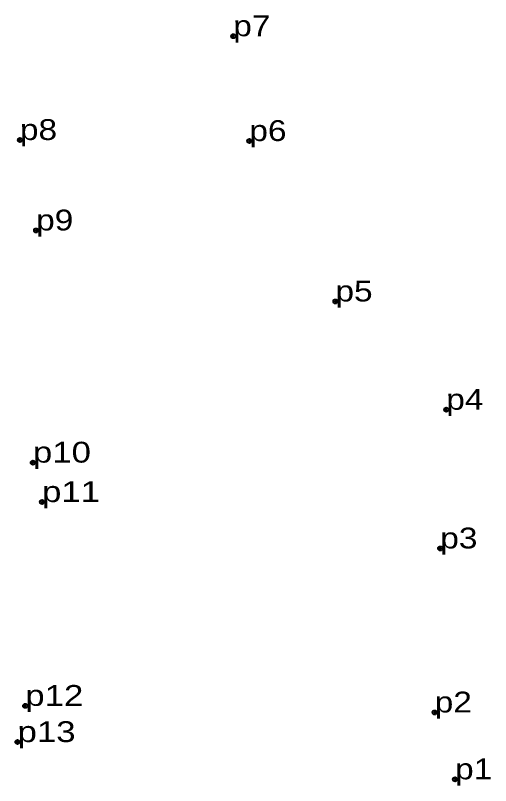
# Model space of a CAD drawing. Header units: metres. Extents: x 547657 to 551469, y 1821372 to 1823520.
# Drawn here: x 547657.1 to 547698.2, y 1823453.5 to 1823520.1 of the extents above; entities that cross this region are included whole.
import ezdxf

# ---------------------------------------------------------------- set-up
doc = ezdxf.new("R2010")
doc.units = ezdxf.units.M
doc.header["$LTSCALE"] = 0.72
doc.header["$PDMODE"] = 32
doc.header["$PDSIZE"] = 0.36
doc.layers.add('12', color=7, linetype='Continuous')
doc.layers.add('7', color=7, linetype='Continuous')

msp = doc.modelspace()

# ---------------------------------------------------------------- linework, layer by layer
at = {"layer": '7'}
for p in [(547675.92, 1823518.27), (547657.48, 1823509.3), (547677.31, 1823509.21), (547658.88, 1823501.48), (547684.75, 1823495.34), (547694.33, 1823485.98), (547658.6, 1823481.41), (547659.39, 1823478), (547693.81, 1823473.99), (547657.94, 1823460.38), (547693.33, 1823459.81), (547657.27, 1823457.25), (547695.09, 1823454.03)]:
    msp.add_point(p, dxfattribs=at)

# ---------------------------------------------------------------- texts
at = {"layer": '12'}
for s, width, p in [('p7', 1.2, (547675.92, 1823518.27)), ('p8', 1.2, (547657.48, 1823509.3)), ('p6', 1.2, (547677.31, 1823509.21)), ('p9', 1.2, (547658.88, 1823501.48)), ('p5', 1.2, (547684.75, 1823495.34)), ('p4', 1.2, (547694.33, 1823485.98)), ('p10', 1.25, (547658.6, 1823481.41)), ('p11', 1.25, (547659.39, 1823478)), ('p3', 1.2, (547693.81, 1823473.99)), ('p12', 1.25, (547657.94, 1823460.38)), ('p2', 1.2, (547693.33, 1823459.81)), ('p13', 1.25, (547657.27, 1823457.25)), ('p1', 1.2, (547695.09, 1823454.03))]:
    msp.add_text(s, height=1.8, dxfattribs=dict(at, width=width)).set_placement(p)

doc.saveas('drawing.dxf')
